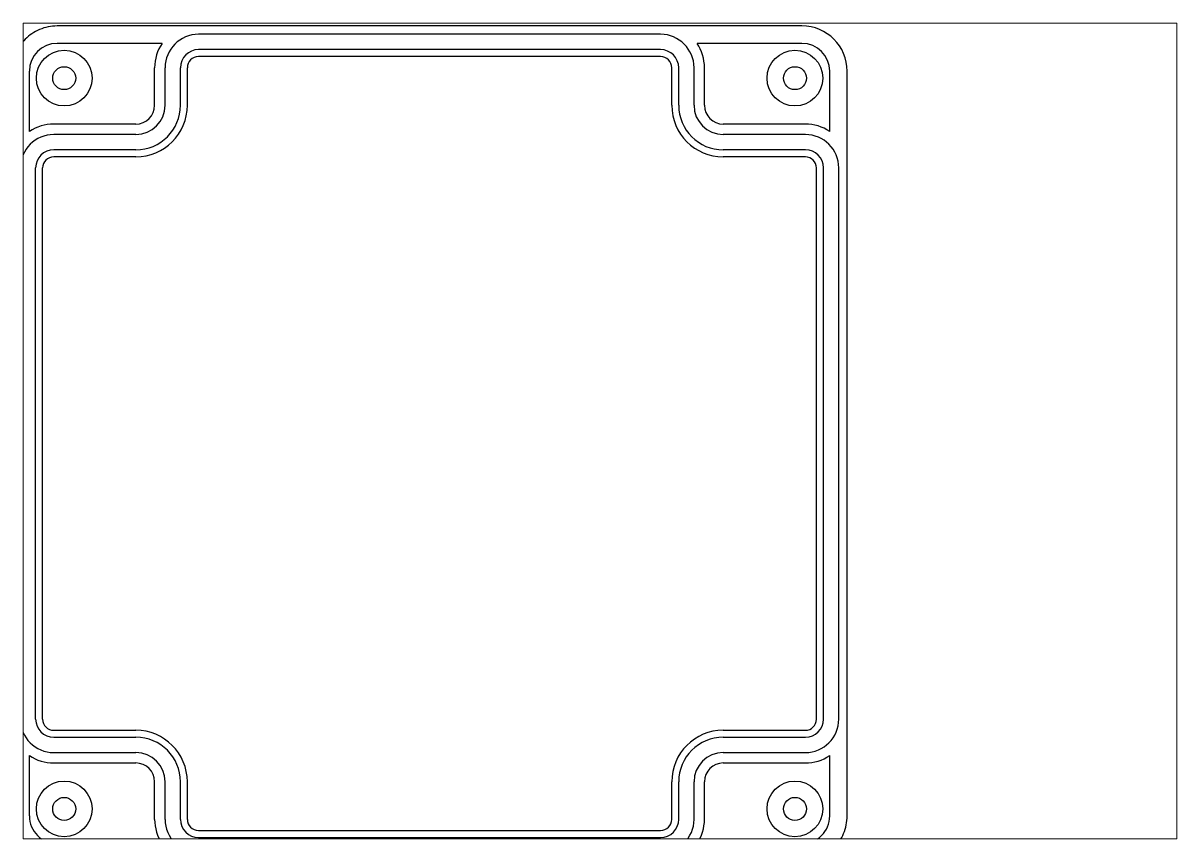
# Paper-space layout '布局1' of a CAD drawing. Header units: millimetres. Extents: x 15 to 242, y 17 to 178.
# The model-space entities are those that its viewports show. They can reach past a viewport. Long polylines and large blocks are cut down to what shows.
import ezdxf

# ---------------------------------------------------------------- set-up
doc = ezdxf.new("R2010")
doc.units = ezdxf.units.MM

msp = doc.modelspace()

# ---------------------------------------------------------------- linework, layer by layer
for p, q in [((433.18, -303), (326.18, -303)), ((412.88, -304.2), (346.48, -304.2)), ((329.68, -305.5), (326.18, -305.5)), ((341.24, -305.5), (329.68, -305.5)), ((341.24, -305.5), (331.68, -305.5)), ((412.88, -306.4), (346.48, -306.4)), ((429.68, -305.5), (418.12, -305.5)), ((433.18, -305.5), (429.68, -305.5)), ((412.88, -307.4), (346.48, -307.4)), ((322.18, -318.16), (322.18, -309.5)), ((340.18, -314.4), (340.18, -309)), ((341.68, -314.4), (341.68, -309)), ((343.88, -314.4), (343.88, -309)), ((344.88, -314.4), (344.88, -309)), ((414.48, -314.4), (414.48, -309)), ((415.48, -314.4), (415.48, -309)), ((417.68, -314.4), (417.68, -309)), ((419.18, -314.4), (419.18, -309)), ((437.18, -318.16), (437.18, -309.5)), ((439.68, -416.5), (439.68, -309.5)), ((337.48, -317.1), (325.68, -317.1)), ((433.68, -317.1), (421.88, -317.1)), ((337.48, -318.6), (325.68, -318.6)), ((433.68, -318.6), (421.88, -318.6)), ((337.48, -320.8), (325.68, -320.8)), ((433.68, -320.8), (421.88, -320.8)), ((337.48, -321.8), (325.68, -321.8)), ((433.68, -321.8), (421.88, -321.8)), ((320.88, -402.6), (320.88, -323.4)), ((323.08, -402.6), (323.08, -323.4)), ((324.08, -402.6), (324.08, -323.4)), ((435.28, -402.6), (435.28, -323.4)), ((436.28, -402.6), (436.28, -323.4)), ((438.48, -402.6), (438.48, -323.4)), ((325.68, -404.2), (337.48, -404.2)), ((421.88, -404.2), (433.68, -404.2)), ((325.68, -405.2), (337.48, -405.2)), ((421.88, -405.2), (433.68, -405.2)), ((322.18, -416.5), (322.18, -407.83)), ((325.68, -407.4), (337.48, -407.4)), ((421.88, -407.4), (433.68, -407.4)), ((437.18, -416.5), (437.18, -407.83)), ((325.68, -408.9), (337.48, -408.9)), ((421.88, -408.9), (433.68, -408.9)), ((340.18, -417), (340.18, -411.6)), ((341.68, -417), (341.68, -411.6)), ((343.88, -417), (343.88, -411.6)), ((344.88, -417), (344.88, -411.6)), ((414.48, -417), (414.48, -411.6)), ((415.48, -417), (415.48, -411.6)), ((417.68, -417), (417.68, -411.6)), ((419.18, -417), (419.18, -411.6)), ((346.48, -418.6), (412.88, -418.6)), ((326.18, -420.5), (329.68, -420.5)), ((329.68, -420.5), (341.24, -420.5)), ((331.68, -420.5), (341.24, -420.5)), ((346.48, -419.6), (412.88, -419.6)), ((418.12, -420.5), (427.68, -420.5)), ((418.12, -420.5), (429.68, -420.5)), ((429.68, -420.5), (433.18, -420.5))]:
    msp.add_line(p, q)
for centre, radius in [((327.18, -310.5), 4), ((432.18, -310.5), 4), ((327.18, -310.5), 1.65), ((432.18, -310.5), 1.65), ((327.18, -415.5), 4), ((432.18, -415.5), 4), ((327.18, -415.5), 1.65), ((432.18, -415.5), 1.65)]:
    msp.add_circle(centre, radius)
for centre, radius, start, end in [((326.18, -309.5), 6.5, 90, 180), ((433.18, -309.5), 6.5, 0, 90), ((346.48, -309), 4.8, 90, 180), ((412.88, -309), 4.8, 0, 90), ((326.18, -309.5), 4, 90, 180), ((346.48, -309), 6.3, 146.251, 180), ((346.48, -309), 2.6, 90, 180), ((412.88, -309), 2.6, 0, 90), ((412.88, -309), 6.3, 0, 33.749), ((433.18, -309.5), 4, 0, 90), ((346.48, -309), 1.6, 90, 180), ((412.88, -309), 1.6, 0, 90), ((337.48, -314.4), 7.4, 270, 0), ((337.48, -314.4), 6.4, 270, 0), ((337.48, -314.4), 4.2, 270, 0), ((337.48, -314.4), 2.7, 270, 0), ((421.88, -314.4), 7.4, 180, 270), ((421.88, -314.4), 6.4, 180, 270), ((421.88, -314.4), 4.2, 180, 270), ((421.88, -314.4), 2.7, 180, 270), ((325.68, -323.4), 6.3, 90, 123.749), ((433.68, -323.4), 6.3, 56.251, 90), ((325.68, -323.4), 4.8, 90, 180), ((433.68, -323.4), 4.8, 0, 90), ((325.68, -323.4), 2.6, 90, 180), ((433.68, -323.4), 2.6, 0, 90), ((325.68, -323.4), 1.6, 90, 180), ((433.68, -323.4), 1.6, 0, 90), ((325.68, -402.6), 4.8, 180, 270), ((325.68, -402.6), 2.6, 180, 270), ((325.68, -402.6), 1.6, 180, 270), ((433.68, -402.6), 1.6, 270, 0), ((433.68, -402.6), 2.6, 270, 0), ((433.68, -402.6), 4.8, 270, 0), ((337.48, -411.6), 7.4, 0, 90), ((421.88, -411.6), 7.4, 90, 180), ((337.48, -411.6), 6.4, 0, 90), ((421.88, -411.6), 6.4, 90, 180), ((325.68, -402.6), 6.3, 236.251, 270), ((337.48, -411.6), 4.2, 0, 90), ((421.88, -411.6), 4.2, 90, 180), ((433.68, -402.6), 6.3, 270, 303.749), ((337.48, -411.6), 2.7, 0, 90), ((421.88, -411.6), 2.7, 90, 180), ((326.18, -416.5), 6.5, 180, 270), ((326.18, -416.5), 4, 180, 270), ((346.48, -417), 6.3, 180, 213.749), ((346.48, -417), 4.8, 180, 270), ((346.48, -417), 2.6, 180, 270), ((346.48, -417), 1.6, 180, 270), ((412.88, -417), 1.6, 270, 0), ((412.88, -417), 2.6, 270, 0), ((412.88, -417), 4.8, 270, 0), ((412.88, -417), 6.3, 326.251, 0), ((433.18, -416.5), 6.5, 270, 0), ((433.18, -416.5), 4, 270, 0)]:
    msp.add_arc(centre, radius, start, end)

psp = doc.layouts.new('布局1')

# ---------------------------------------------------------------- viewports
at = {"layer": '0'}
psp.add_viewport(center=(128.5, 97.5), size=(226.8, 160.3666), view_center_point=(404.17, -361.2), view_height=117.2282, dxfattribs=at)

doc.saveas('drawing.dxf')
